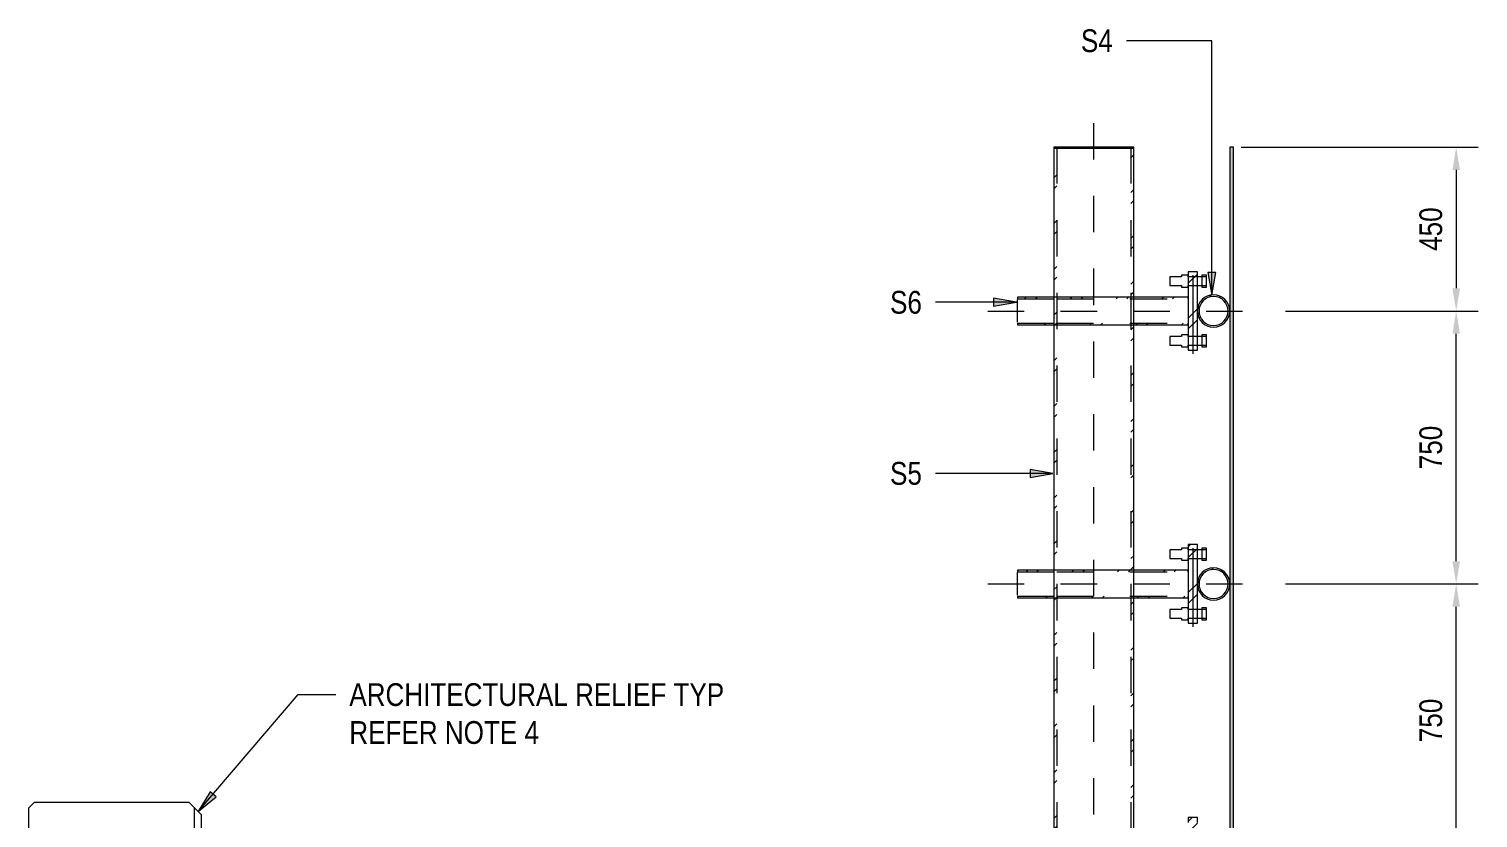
# Model space of a CAD drawing. Header units: metres. Extents: x -1109.9 to -1078.3, y 2.7 to 25.4.
# Drawn here: x -1093.336 to -1089.354, y 23.268 to 25.436 of the extents above; entities that cross this region are included whole.
import ezdxf

# ---------------------------------------------------------------- set-up
doc = ezdxf.new("R2010")
doc.units = ezdxf.units.M
doc.linetypes.add('JacobsCenter', pattern=[0.015, 0.009, -0.0015, 0.003, -0.0015])
doc.linetypes.add('JacobsDash', pattern=[0.0045, 0.003, -0.0015])
doc.layers.get('Defpoints').update_dxf_attribs({"color": 41})
for name, color, linetype, lineweight in [('A-ANNO-DIMS', 7, 'Continuous', 9), ('A-DETL', 7, 'Continuous', 13), ('A-GENM', 7, 'Continuous', 35), ('A-SIGN', 7, 'Continuous', 9), ('G-ANNO-TEXT', 7, 'Continuous', 9), ('S-BEAM-HDLN', 7, 'JacobsDash', 18), ('S-FSTN', 7, 'Continuous', 18)]:
    doc.layers.add(name, color=color, linetype=linetype, lineweight=lineweight)
doc.styles.add('Arial Narrow', font='ARIALN.TTF', dxfattribs={"height": 0.0625})
doc.dimstyles.new('Dimension_Standard_O__mm_', dxfattribs={"dimscale": 0.3048, "dimtxt": 0.063964, "dimasz": 0.205052, "dimexe": 0.19685, "dimexo": 0.123031, "dimgap": 0.123031, "dimtad": 1, "dimdec": 0, "dimlfac": 1000, "dimzin": 0, "dimdsep": 46, "dimtxsty": 'Arial Narrow', "dimsah": 1, "dimcen": 0.09, "dimaunit": 1, "dimadec": 4, "dimazin": 0, "dimtfac": 1, "dimtdec": 4, "dimtix": 1, "dimtmove": 0, "dimatfit": 3, "dimfxl": 1, "dimtvp": 1, "dimtfill": 1, "dimtolj": 1, "dimtzin": 0, "dimlwd": 18, "dimlwe": 18, "dimarcsym": 2})
pattern_1 = [(45, (-1107.369, 22.258), (-0.0628618, 0.0628618), []), (45, (-1107.369, 22.354), (-0.0628618, 0.0628618), [])]

# ---------------------------------------------------------------- blocks, each defined once
blk = doc.blocks.new('T2D_STATIC SIGN BRACKET_BR-8_ - SIGN BRACKET 400x400-9299522-DRG-2873202 - TRUSS TYPE T2')
at = {"layer": 'A-GENM', "lineweight": 9}
h = blk.add_hatch(dxfattribs=at)
h.set_pattern_fill('FP_2', color=256, style=0, pattern_type=2)
h.set_pattern_definition(pattern_1)
h.paths.add_polyline_path([(-1107.4048, 25.1081), (-1107.4048, 25.1111), (-1107.624, 25.1111), (-1107.624, 25.1081)])
h = blk.add_hatch(dxfattribs=at)
h.set_pattern_fill('FP_2', color=256, style=0, pattern_type=2)
h.set_pattern_definition(pattern_1)
h.paths.add_polyline_path([(-1107.4049, 20.6111), (-1107.4049, 25.1111), (-1107.4131, 25.1111), (-1107.4131, 20.6111)])
h.paths.add_polyline_path([(-1107.624, 20.6111), (-1107.6158, 20.6111), (-1107.6158, 25.1111), (-1107.624, 25.1111), (-1107.624, 20.6493)])
h = blk.add_hatch(dxfattribs=at)
h.set_pattern_fill('FP_2', color=256, style=0, pattern_type=2)
h.set_pattern_definition(pattern_1)
h.paths.add_polyline_path([(-1107.1855, 24.6167), (-1107.174, 24.6182), (-1107.1633, 24.6226), (-1107.1541, 24.6297), (-1107.147, 24.6389), (-1107.1426, 24.6496), (-1107.1411, 24.6611), (-1107.1426, 24.6726), (-1107.147, 24.6833), (-1107.1541, 24.6926), (-1107.1633, 24.6996), (-1107.174, 24.7041), (-1107.1855, 24.7056), (-1107.197, 24.7041), (-1107.2078, 24.6996), (-1107.217, 24.6926), (-1107.224, 24.6833), (-1107.2285, 24.6726), (-1107.23, 24.6611), (-1107.2285, 24.6496), (-1107.224, 24.6389), (-1107.217, 24.6297), (-1107.2078, 24.6226), (-1107.197, 24.6182)])
h.paths.add_polyline_path([(-1107.1855, 24.6212), (-1107.1959, 24.6225), (-1107.2055, 24.6265), (-1107.2138, 24.6329), (-1107.2201, 24.6411), (-1107.2241, 24.6508), (-1107.2255, 24.6611), (-1107.2241, 24.6715), (-1107.2201, 24.6811), (-1107.2138, 24.6894), (-1107.2055, 24.6957), (-1107.1959, 24.6997), (-1107.1855, 24.7011), (-1107.1752, 24.6997), (-1107.1656, 24.6957), (-1107.1573, 24.6894), (-1107.1509, 24.6811), (-1107.1469, 24.6715), (-1107.1456, 24.6611), (-1107.1469, 24.6508), (-1107.1509, 24.6411), (-1107.1573, 24.6329), (-1107.1656, 24.6265), (-1107.1752, 24.6225)])
h = blk.add_hatch(dxfattribs=at)
h.set_pattern_fill('FP_2', color=256, style=0, pattern_type=2)
h.set_pattern_definition(pattern_1)
h.paths.add_polyline_path([(-1107.724, 23.8731), (-1107.2549, 23.8731), (-1107.2549, 23.8776), (-1107.724, 23.8776)])
h.paths.add_polyline_path([(-1107.2549, 23.9447), (-1107.2549, 23.9492), (-1107.724, 23.9492), (-1107.724, 23.9447), (-1107.3255, 23.9447)])
h = blk.add_hatch(dxfattribs=at)
h.set_pattern_fill('FP_2', color=256, style=0, pattern_type=2)
h.set_pattern_definition(pattern_1)
h.paths.add_polyline_path([(-1107.1855, 23.8667), (-1107.174, 23.8682), (-1107.1633, 23.8726), (-1107.1541, 23.8797), (-1107.147, 23.8889), (-1107.1426, 23.8996), (-1107.1411, 23.9111), (-1107.1426, 23.9226), (-1107.147, 23.9333), (-1107.1541, 23.9426), (-1107.1633, 23.9496), (-1107.174, 23.9541), (-1107.1855, 23.9556), (-1107.197, 23.9541), (-1107.2078, 23.9496), (-1107.217, 23.9426), (-1107.224, 23.9333), (-1107.2285, 23.9226), (-1107.23, 23.9111), (-1107.2285, 23.8996), (-1107.224, 23.8889), (-1107.217, 23.8797), (-1107.2078, 23.8726), (-1107.197, 23.8682)])
h.paths.add_polyline_path([(-1107.1855, 23.8712), (-1107.1959, 23.8725), (-1107.2055, 23.8765), (-1107.2138, 23.8829), (-1107.2201, 23.8911), (-1107.2241, 23.9008), (-1107.2255, 23.9111), (-1107.2241, 23.9215), (-1107.2201, 23.9311), (-1107.2138, 23.9394), (-1107.2055, 23.9457), (-1107.1959, 23.9497), (-1107.1855, 23.9511), (-1107.1752, 23.9497), (-1107.1656, 23.9457), (-1107.1573, 23.9394), (-1107.1509, 23.9311), (-1107.1469, 23.9215), (-1107.1456, 23.9111), (-1107.1469, 23.9008), (-1107.1509, 23.8911), (-1107.1573, 23.8829), (-1107.1656, 23.8765), (-1107.1752, 23.8725)])
at = {"layer": 'S-BEAM-HDLN', "linetype": 'Continuous', "lineweight": 9}
h = blk.add_hatch(dxfattribs=at)
h.set_pattern_fill('FP_2', color=256, style=0, pattern_type=2)
h.set_pattern_definition(pattern_1)
h.paths.add_polyline_path([(-1107.724, 24.6231), (-1107.2549, 24.6231), (-1107.2549, 24.6276), (-1107.724, 24.6276)])
h.paths.add_polyline_path([(-1107.2549, 24.6947), (-1107.2549, 24.6992), (-1107.724, 24.6992), (-1107.724, 24.6947), (-1107.3255, 24.6947)])
at = {"layer": 'S-FSTN', "lineweight": 9}
h = blk.add_hatch(dxfattribs=at)
h.set_pattern_fill('FP_2', color=256, style=0, pattern_type=2)
h.set_pattern_definition(pattern_1)
h.paths.add_polyline_path([(-1107.2299, 24.5531), (-1107.2299, 24.7692), (-1107.2549, 24.7692), (-1107.2549, 24.5531)])
h = blk.add_hatch(dxfattribs=at)
h.set_pattern_fill('FP_2', color=256, style=0, pattern_type=2)
h.set_pattern_definition(pattern_1)
h.paths.add_polyline_path([(-1107.2299, 23.8031), (-1107.2299, 24.0192), (-1107.2549, 24.0192), (-1107.2549, 23.8031)])
h = blk.add_hatch(dxfattribs=at)
h.set_pattern_fill('FP_2', color=256, style=0, pattern_type=2)
h.set_pattern_definition(pattern_1)
h.paths.add_polyline_path([(-1107.2299, 23.0531), (-1107.2299, 23.2692), (-1107.2549, 23.2692), (-1107.2549, 23.0531)])
at = {"layer": 'A-GENM', "lineweight": 13}
for p, q in [((-1107.624, 25.1111), (-1107.624, 25.1081)), ((-1107.624, 25.1111), (-1107.624, 24.6947)), ((-1107.6158, 25.1111), (-1107.624, 25.1111)), ((-1107.6158, 25.1111), (-1107.6239, 25.1111)), ((-1107.6239, 25.1081), (-1107.6158, 25.1081)), ((-1107.4131, 25.1111), (-1107.6157, 25.1111)), ((-1107.6157, 25.1081), (-1107.4131, 25.1081)), ((-1107.4049, 25.1111), (-1107.413, 25.1111)), ((-1107.4049, 25.1111), (-1107.413, 25.1111)), ((-1107.413, 25.1081), (-1107.4049, 25.1081)), ((-1107.4049, 24.6947), (-1107.4049, 25.1111)), ((-1107.4048, 25.1081), (-1107.4048, 25.1111)), ((-1107.2299, 24.7692), (-1107.2549, 24.7692)), ((-1107.2549, 24.7692), (-1107.2549, 24.7552)), ((-1107.2299, 24.7552), (-1107.2299, 24.7692)), ((-1107.2549, 24.7551), (-1107.2549, 24.7312)), ((-1107.2549, 24.7311), (-1107.2549, 24.6992)), ((-1107.2299, 24.7312), (-1107.2299, 24.7551)), ((-1107.2299, 24.5911), (-1107.2299, 24.7311)), ((-1107.624, 24.6992), (-1107.724, 24.6992)), ((-1107.724, 24.6992), (-1107.724, 24.6947)), ((-1107.724, 24.6611), (-1107.724, 24.6923)), ((-1107.624, 24.6946), (-1107.624, 24.6276)), ((-1107.6158, 24.6992), (-1107.6239, 24.6992)), ((-1107.4131, 24.6992), (-1107.6157, 24.6992)), ((-1107.4049, 24.6992), (-1107.413, 24.6992)), ((-1107.4049, 24.6276), (-1107.4049, 24.6946)), ((-1107.2549, 24.6992), (-1107.4048, 24.6992)), ((-1107.2549, 24.6947), (-1107.2549, 24.6992)), ((-1107.2549, 24.6991), (-1107.2549, 24.6947)), ((-1107.2549, 24.6946), (-1107.2549, 24.6276)), ((-1107.724, 24.63), (-1107.724, 24.6611)), ((-1107.724, 24.6275), (-1107.724, 24.6231)), ((-1107.724, 24.6231), (-1107.624, 24.6231)), ((-1107.624, 24.6275), (-1107.624, 23.9447)), ((-1107.6239, 24.6231), (-1107.6158, 24.6231)), ((-1107.6157, 24.6231), (-1107.4131, 24.6231)), ((-1107.413, 24.6231), (-1107.4049, 24.6231)), ((-1107.4049, 23.9447), (-1107.4049, 24.6275)), ((-1107.4048, 24.6231), (-1107.2549, 24.6231)), ((-1107.2549, 24.6275), (-1107.2549, 24.6231)), ((-1107.2549, 24.6231), (-1107.2549, 24.6275)), ((-1107.2549, 24.623), (-1107.2549, 24.5911)), ((-1107.2549, 24.591), (-1107.2549, 24.5671)), ((-1107.2299, 24.5671), (-1107.2299, 24.591)), ((-1107.2549, 24.567), (-1107.2549, 24.5531)), ((-1107.2549, 24.5531), (-1107.2299, 24.5531)), ((-1107.2299, 24.5531), (-1107.2299, 24.567)), ((-1107.2299, 24.0192), (-1107.2549, 24.0192)), ((-1107.2549, 24.0192), (-1107.2549, 24.0052)), ((-1107.2299, 24.0052), (-1107.2299, 24.0192)), ((-1107.2549, 24.0051), (-1107.2549, 23.9812)), ((-1107.2549, 23.9811), (-1107.2549, 23.9492)), ((-1107.2299, 23.9812), (-1107.2299, 24.0051)), ((-1107.2299, 23.8411), (-1107.2299, 23.9811)), ((-1107.624, 23.9492), (-1107.724, 23.9492)), ((-1107.724, 23.9492), (-1107.724, 23.9447)), ((-1107.724, 23.9111), (-1107.724, 23.9423)), ((-1107.624, 23.9446), (-1107.624, 23.8776)), ((-1107.6158, 23.9492), (-1107.6239, 23.9492)), ((-1107.4131, 23.9492), (-1107.6157, 23.9492)), ((-1107.4049, 23.9492), (-1107.413, 23.9492)), ((-1107.4049, 23.8776), (-1107.4049, 23.9446)), ((-1107.2549, 23.9492), (-1107.4048, 23.9492)), ((-1107.2549, 23.9447), (-1107.2549, 23.9492)), ((-1107.2549, 23.9491), (-1107.2549, 23.9447)), ((-1107.2549, 23.9446), (-1107.2549, 23.8776)), ((-1107.724, 23.88), (-1107.724, 23.9111)), ((-1107.724, 23.8775), (-1107.724, 23.8731)), ((-1107.724, 23.8731), (-1107.624, 23.8731)), ((-1107.624, 23.8775), (-1107.624, 23.1947)), ((-1107.6239, 23.8731), (-1107.6158, 23.8731)), ((-1107.6157, 23.8731), (-1107.4131, 23.8731)), ((-1107.413, 23.8731), (-1107.4049, 23.8731)), ((-1107.4049, 23.1947), (-1107.4049, 23.8775)), ((-1107.4048, 23.8731), (-1107.2549, 23.8731)), ((-1107.2549, 23.8775), (-1107.2549, 23.8731)), ((-1107.2549, 23.8731), (-1107.2549, 23.8775)), ((-1107.2549, 23.873), (-1107.2549, 23.8411)), ((-1107.2549, 23.841), (-1107.2549, 23.8171)), ((-1107.2549, 23.817), (-1107.2549, 23.8031)), ((-1107.2299, 23.8171), (-1107.2299, 23.841)), ((-1107.2299, 23.8031), (-1107.2299, 23.817)), ((-1107.2549, 23.8031), (-1107.2299, 23.8031)), ((-1107.2299, 23.2692), (-1107.2549, 23.2692)), ((-1107.2549, 23.2692), (-1107.2549, 23.2552)), ((-1107.2299, 23.2552), (-1107.2299, 23.2692))]:
    blk.add_line(p, q, dxfattribs=at)
for centre, radius, start, end in [((-1107.1855, 24.6611), 0.0444, 90, 270), ((-1107.1855, 24.6611), 0.0399, 90, 270), ((-1107.1855, 24.6611), 0.0445, 270, 90), ((-1107.1855, 24.6611), 0.04, 270, 90), ((-1107.1855, 23.9111), 0.0444, 90, 270), ((-1107.1855, 23.9111), 0.0399, 90, 270), ((-1107.1855, 23.9111), 0.0445, 270, 90), ((-1107.1855, 23.9111), 0.04, 270, 90)]:
    blk.add_arc(centre, radius, start, end, dxfattribs=at)
at = {"layer": 'S-BEAM-HDLN', "lineweight": 13}
for p, q in [((-1107.6158, 25.1111), (-1107.6158, 20.6111)), ((-1107.4131, 25.1111), (-1107.4131, 20.6111)), ((-1107.724, 24.6947), (-1107.6158, 24.6947)), ((-1107.6157, 24.6947), (-1107.4131, 24.6947)), ((-1107.413, 24.6947), (-1107.2549, 24.6947)), ((-1107.724, 24.6276), (-1107.6158, 24.6276)), ((-1107.6157, 24.6276), (-1107.4131, 24.6276)), ((-1107.413, 24.6276), (-1107.2549, 24.6276)), ((-1107.724, 23.9447), (-1107.6158, 23.9447)), ((-1107.6157, 23.9447), (-1107.4131, 23.9447)), ((-1107.413, 23.9447), (-1107.2549, 23.9447)), ((-1107.724, 23.8776), (-1107.6158, 23.8776)), ((-1107.6157, 23.8776), (-1107.4131, 23.8776)), ((-1107.413, 23.8776), (-1107.2549, 23.8776))]:
    blk.add_line(p, q, dxfattribs=at)
at = {"layer": 'S-FSTN', "lineweight": 13}
for p, q in [((-1107.2739, 24.7552), (-1107.3057, 24.7552)), ((-1107.3057, 24.7552), (-1107.3057, 24.7312)), ((-1107.3057, 24.7312), (-1107.2739, 24.7312)), ((-1107.2549, 24.7599), (-1107.2739, 24.7599)), ((-1107.2739, 24.7599), (-1107.2739, 24.7552)), ((-1107.2739, 24.7311), (-1107.2739, 24.7264)), ((-1107.2549, 24.7552), (-1107.2549, 24.7599)), ((-1107.2049, 24.7552), (-1107.2549, 24.7552)), ((-1107.2549, 24.7312), (-1107.2049, 24.7312)), ((-1107.2549, 24.7264), (-1107.2549, 24.7311)), ((-1107.2049, 24.7599), (-1107.2176, 24.7599)), ((-1107.2176, 24.7599), (-1107.2176, 24.7552)), ((-1107.2176, 24.7551), (-1107.2176, 24.7312)), ((-1107.2176, 24.7311), (-1107.2176, 24.7264)), ((-1107.2049, 24.7552), (-1107.2049, 24.7599)), ((-1107.2049, 24.7312), (-1107.2049, 24.7552)), ((-1107.2049, 24.7312), (-1107.2049, 24.7551)), ((-1107.2049, 24.7264), (-1107.2049, 24.7311)), ((-1107.2739, 24.7264), (-1107.2549, 24.7264)), ((-1107.2176, 24.7264), (-1107.2049, 24.7264)), ((-1107.2739, 24.5911), (-1107.3057, 24.5911)), ((-1107.3057, 24.5911), (-1107.3057, 24.5671)), ((-1107.2549, 24.5958), (-1107.2739, 24.5958)), ((-1107.2739, 24.5958), (-1107.2739, 24.5911)), ((-1107.2549, 24.5911), (-1107.2549, 24.5958)), ((-1107.2049, 24.5911), (-1107.2549, 24.5911)), ((-1107.2049, 24.5958), (-1107.2176, 24.5958)), ((-1107.2176, 24.5958), (-1107.2176, 24.5911)), ((-1107.2176, 24.591), (-1107.2176, 24.5671)), ((-1107.2049, 24.5911), (-1107.2049, 24.5958)), ((-1107.2049, 24.5671), (-1107.2049, 24.5911)), ((-1107.2049, 24.5671), (-1107.2049, 24.591)), ((-1107.3057, 24.5671), (-1107.2739, 24.5671)), ((-1107.2739, 24.567), (-1107.2739, 24.5623)), ((-1107.2739, 24.5623), (-1107.2549, 24.5623)), ((-1107.2549, 24.5671), (-1107.2049, 24.5671)), ((-1107.2549, 24.5623), (-1107.2549, 24.567)), ((-1107.2176, 24.567), (-1107.2176, 24.5623)), ((-1107.2176, 24.5623), (-1107.2049, 24.5623)), ((-1107.2049, 24.5623), (-1107.2049, 24.567)), ((-1107.2739, 24.0052), (-1107.3057, 24.0052)), ((-1107.3057, 24.0052), (-1107.3057, 23.9812)), ((-1107.3057, 23.9812), (-1107.2739, 23.9812)), ((-1107.2549, 24.0099), (-1107.2739, 24.0099)), ((-1107.2739, 24.0099), (-1107.2739, 24.0052)), ((-1107.2739, 23.9811), (-1107.2739, 23.9764)), ((-1107.2739, 23.9764), (-1107.2549, 23.9764)), ((-1107.2549, 24.0052), (-1107.2549, 24.0099)), ((-1107.2049, 24.0052), (-1107.2549, 24.0052)), ((-1107.2549, 23.9812), (-1107.2049, 23.9812)), ((-1107.2549, 23.9764), (-1107.2549, 23.9811)), ((-1107.2049, 24.0099), (-1107.2176, 24.0099)), ((-1107.2176, 24.0099), (-1107.2176, 24.0052)), ((-1107.2176, 24.0051), (-1107.2176, 23.9812)), ((-1107.2176, 23.9811), (-1107.2176, 23.9764)), ((-1107.2176, 23.9764), (-1107.2049, 23.9764)), ((-1107.2049, 24.0052), (-1107.2049, 24.0099)), ((-1107.2049, 23.9812), (-1107.2049, 24.0052)), ((-1107.2049, 23.9812), (-1107.2049, 24.0051)), ((-1107.2049, 23.9764), (-1107.2049, 23.9811)), ((-1107.2739, 23.8411), (-1107.3057, 23.8411)), ((-1107.3057, 23.8411), (-1107.3057, 23.8171)), ((-1107.3057, 23.8171), (-1107.2739, 23.8171)), ((-1107.2549, 23.8458), (-1107.2739, 23.8458)), ((-1107.2739, 23.8458), (-1107.2739, 23.8411)), ((-1107.2739, 23.817), (-1107.2739, 23.8123)), ((-1107.2739, 23.8123), (-1107.2549, 23.8123)), ((-1107.2549, 23.8411), (-1107.2549, 23.8458)), ((-1107.2049, 23.8411), (-1107.2549, 23.8411)), ((-1107.2549, 23.8171), (-1107.2049, 23.8171)), ((-1107.2549, 23.8123), (-1107.2549, 23.817)), ((-1107.2049, 23.8458), (-1107.2176, 23.8458)), ((-1107.2176, 23.8458), (-1107.2176, 23.8411)), ((-1107.2176, 23.841), (-1107.2176, 23.8171)), ((-1107.2176, 23.817), (-1107.2176, 23.8123)), ((-1107.2176, 23.8123), (-1107.2049, 23.8123)), ((-1107.2049, 23.8411), (-1107.2049, 23.8458)), ((-1107.2049, 23.8171), (-1107.2049, 23.8411)), ((-1107.2049, 23.8171), (-1107.2049, 23.841)), ((-1107.2049, 23.8123), (-1107.2049, 23.817))]:
    blk.add_line(p, q, dxfattribs=at)
blk = doc.blocks.new('N5S-AWS-001 SIGN4 - N5S-AWS-001 SIGN-9299525-DRG-2873202 - TRUSS TYPE T2')
at = {"layer": 'A-SIGN', "true_color": 0xc0c0c0}
blk.add_hatch(color=9, dxfattribs=at).paths.add_polyline_path([(-1107.1303, 20.6112), (-1107.1303, 25.1111), (-1107.1408, 25.1111), (-1107.1408, 20.6112)])
at = {"layer": 'A-SIGN', "lineweight": 18}
for p, q in [((-1107.1303, 25.1111), (-1107.1408, 25.1111)), ((-1107.1408, 25.1111), (-1107.1408, 20.6112)), ((-1107.1303, 20.6112), (-1107.1303, 25.1111))]:
    blk.add_line(p, q, dxfattribs=at)
blk = doc.blocks.new('DIMBLOCK48-DRG-2873202 - TRUSS TYPE T2')
at = {"layer": 'A-ANNO-DIMS', "color": 0, "lineweight": 18, "transparency": 16777216}
for p, q in [((-1089.8832, 23.9111), (-1089.3537, 23.9111)), ((-1089.4137, 23.2236), (-1089.4137, 23.8486)), ((-1089.8832, 23.1611), (-1089.3537, 23.1611))]:
    blk.add_line(p, q, dxfattribs=at)
at = {"layer": 'A-ANNO-DIMS', "color": 0, "transparency": 16777216}
for points in [[(-1089.4241, 23.8486), (-1089.4033, 23.8486), (-1089.4137, 23.9111)], [(-1089.4241, 23.2236), (-1089.4033, 23.2236), (-1089.4137, 23.1611)]]:
    blk.add_solid(points, dxfattribs=at)
at = {"layer": 'Defpoints', "color": 0, "transparency": 16777216}
for p in [(-1089.9207, 23.9111), (-1089.4137, 23.9111), (-1089.9207, 23.1611)]:
    blk.add_point(p, dxfattribs=at)
at = {"layer": 'A-ANNO-DIMS', "color": 0, "lineweight": 18, "transparency": 16777216, "insert": (-1089.4831, 23.5361), "char_height": 0.0625, "width": 0.142549, "attachment_point": 5, "rotation": 90, "style": 'Arial Narrow', "bg_fill": 3, "box_fill_scale": 1.1, "bg_fill_color": 256, "bg_fill_true_color": 13158600, "bg_fill_transparency": 0}
blk.add_mtext('\\A1;750', dxfattribs=at)
blk = doc.blocks.new('DIMBLOCK49-DRG-2873202 - TRUSS TYPE T2')
at = {"layer": 'A-ANNO-DIMS', "color": 0, "lineweight": 18, "transparency": 16777216}
for p, q in [((-1089.8832, 24.6611), (-1089.3537, 24.6611)), ((-1089.4137, 23.9736), (-1089.4137, 24.5986)), ((-1089.8832, 23.9111), (-1089.3537, 23.9111))]:
    blk.add_line(p, q, dxfattribs=at)
at = {"layer": 'A-ANNO-DIMS', "color": 0, "transparency": 16777216}
for points in [[(-1089.4241, 24.5986), (-1089.4033, 24.5986), (-1089.4137, 24.6611)], [(-1089.4241, 23.9736), (-1089.4033, 23.9736), (-1089.4137, 23.9111)]]:
    blk.add_solid(points, dxfattribs=at)
at = {"layer": 'Defpoints', "color": 0, "transparency": 16777216}
for p in [(-1089.9207, 24.6611), (-1089.4137, 24.6611), (-1089.9207, 23.9111)]:
    blk.add_point(p, dxfattribs=at)
at = {"layer": 'A-ANNO-DIMS', "color": 0, "lineweight": 18, "transparency": 16777216, "insert": (-1089.4831, 24.2861), "char_height": 0.0625, "width": 0.142549, "attachment_point": 5, "rotation": 90, "style": 'Arial Narrow', "bg_fill": 3, "box_fill_scale": 1.1, "bg_fill_color": 256, "bg_fill_true_color": 13158600, "bg_fill_transparency": 0}
blk.add_mtext('\\A1;750', dxfattribs=at)
blk = doc.blocks.new('DIMBLOCK54-DRG-2873202 - TRUSS TYPE T2')
at = {"layer": 'A-ANNO-DIMS', "color": 0, "lineweight": 18, "transparency": 16777216}
for p, q in [((-1090.0046, 25.1111), (-1089.3537, 25.1111)), ((-1089.4137, 25.0486), (-1089.4137, 24.7236)), ((-1089.8832, 24.6611), (-1089.3537, 24.6611))]:
    blk.add_line(p, q, dxfattribs=at)
at = {"layer": 'A-ANNO-DIMS', "color": 0, "transparency": 16777216}
for points in [[(-1089.4241, 25.0486), (-1089.4033, 25.0486), (-1089.4137, 25.1111)], [(-1089.4241, 24.7236), (-1089.4033, 24.7236), (-1089.4137, 24.6611)]]:
    blk.add_solid(points, dxfattribs=at)
at = {"layer": 'Defpoints', "color": 0, "transparency": 16777216}
for p in [(-1090.0421, 25.1111), (-1089.9207, 24.6611), (-1089.4137, 24.6611)]:
    blk.add_point(p, dxfattribs=at)
at = {"layer": 'A-ANNO-DIMS', "color": 0, "lineweight": 18, "transparency": 16777216, "insert": (-1089.4831, 24.8861), "char_height": 0.0625, "width": 0.142549, "attachment_point": 5, "rotation": 90, "style": 'Arial Narrow', "bg_fill": 3, "box_fill_scale": 1.1, "bg_fill_color": 256, "bg_fill_true_color": 13158600, "bg_fill_transparency": 0}
blk.add_mtext('\\A1;450', dxfattribs=at)

msp = doc.modelspace()

# ---------------------------------------------------------------- hatches: boundary and pattern name
at = {"layer": 'G-ANNO-TEXT'}
for points in [[(-1090.0852, 24.7046), (-1090.0742, 24.7671), (-1090.0962, 24.7671)], [(-1090.6224, 24.685), (-1090.6849, 24.696), (-1090.6849, 24.674)], [(-1090.5219, 24.2149), (-1090.5844, 24.2259), (-1090.5844, 24.2039)], [(-1092.8703, 23.2856), (-1092.8213, 23.326), (-1092.8381, 23.3403)]]:
    msp.add_hatch(color=256, dxfattribs=at).paths.add_polyline_path(points)

# ---------------------------------------------------------------- linework, layer by layer
at = {"layer": 'A-DETL', "linetype": 'JacobsCenter'}
for p, q in [((-1090.4095, 20.4775), (-1090.4095, 25.1775)), ((-1090.7007, 24.6611), (-1089.9207, 24.6611)), ((-1090.7007, 23.9111), (-1089.9207, 23.9111))]:
    msp.add_line(p, q, dxfattribs=at)
at = {"layer": 'A-DETL', "lineweight": 18}
for p, q in [((-1090.1374, 24.7592), (-1090.1374, 24.5431)), ((-1090.1374, 24.0092), (-1090.1374, 23.7931)), ((-1093.3356, 23.296), (-1093.3202, 23.3112)), ((-1093.3356, 21.6558), (-1093.3356, 23.296)), ((-1093.3202, 23.3112), (-1092.8967, 23.3116)), ((-1092.8967, 23.3116), (-1092.8815, 23.2967)), ((-1092.8815, 23.2967), (-1092.8815, 21.2995))]:
    msp.add_line(p, q, dxfattribs=at)
at = {"layer": 'A-DETL', "color": 8, "linetype": 'JacobsDash', "lineweight": 9, "true_color": 0x808080}
for p in [(-1092.8815, 23.2967), (-1092.8616, 22.2175)]:
    msp.add_line(p, (-1092.8616, 23.2768), dxfattribs=at)
at = {"layer": 'G-ANNO-TEXT'}
for p, q in [((-1090.2897, 25.4039), (-1090.3199, 25.4039)), ((-1090.0852, 25.4039), (-1090.2897, 25.4039)), ((-1090.0852, 24.7046), (-1090.0852, 25.4039)), ((-1090.0742, 24.7671), (-1090.0962, 24.7671)), ((-1090.0962, 24.7671), (-1090.0852, 24.7046)), ((-1090.0852, 24.7046), (-1090.0742, 24.7671)), ((-1090.6224, 24.685), (-1090.6849, 24.696)), ((-1090.6849, 24.696), (-1090.6849, 24.674)), ((-1090.8427, 24.685), (-1090.8443, 24.685)), ((-1090.6224, 24.685), (-1090.8427, 24.685)), ((-1090.6849, 24.674), (-1090.6224, 24.685)), ((-1090.8427, 24.2149), (-1090.8443, 24.2149)), ((-1090.5219, 24.2149), (-1090.8427, 24.2149)), ((-1090.5219, 24.2149), (-1090.5844, 24.2259)), ((-1090.5844, 24.2259), (-1090.5844, 24.2039)), ((-1090.5844, 24.2039), (-1090.5219, 24.2149)), ((-1092.8703, 23.2856), (-1092.596, 23.6072)), ((-1092.596, 23.6072), (-1092.4928, 23.6072)), ((-1092.8381, 23.3403), (-1092.8703, 23.2856)), ((-1092.8213, 23.326), (-1092.8381, 23.3403)), ((-1092.8703, 23.2856), (-1092.8213, 23.326))]:
    msp.add_line(p, q, dxfattribs=at)

# ---------------------------------------------------------------- block references
at = {"layer": 'A-SIGN'}
msp.add_blockref('N5S-AWS-001 SIGN4 - N5S-AWS-001 SIGN-9299525-DRG-2873202 - TRUSS TYPE T2', (17.105, 0), dxfattribs=at)
at = {"layer": 'S-BEAM-HDLN', "lineweight": 13}
msp.add_blockref('T2D_STATIC SIGN BRACKET_BR-8_ - SIGN BRACKET 400x400-9299522-DRG-2873202 - TRUSS TYPE T2', (17.105, 0), dxfattribs=at)

# ---------------------------------------------------------------- texts
at = {"layer": 'G-ANNO-TEXT', "char_height": 0.0625, "attachment_point": 1, "style": 'Arial Narrow', "bg_fill": 3, "box_fill_scale": 1, "bg_fill_color": 256, "bg_fill_transparency": 0}
for s, insert in [('S4', (-1090.445, 25.4351)), ('S6', (-1090.9694, 24.7163)), ('S5', (-1090.9694, 24.2462)), ('ARCHITECTURAL RELIEF TYP', (-1092.4553, 23.6384)), ('REFER NOTE 4', (-1092.4553, 23.5342))]:
    msp.add_mtext(s, dxfattribs=dict(at, insert=insert))

# ---------------------------------------------------------------- next in the draw order: dimensions: what is measured, and where the dimension line sits
at = {"layer": 'A-ANNO-DIMS', "lineweight": 18}
dim = msp.add_linear_dim(base=(-1089.4137, 23.9111), p1=(-1089.9207, 23.1611), p2=(-1089.9207, 23.9111), angle=90, dimstyle='Dimension_Standard_O__mm_', override={"dimpost": '<>', "dimfxl": 0.75}, dxfattribs=at)
dim.commit()
dim.dimension.update_dxf_attribs({"geometry": 'DIMBLOCK48-DRG-2873202 - TRUSS TYPE T2', "text_midpoint": (-1089.4831, 23.5361)})

# ---------------------------------------------------------------- next in the draw order: dimensions: what is measured, and where the dimension line sits
dim = msp.add_linear_dim(base=(-1089.4137, 24.6611), p1=(-1089.9207, 23.9111), p2=(-1089.9207, 24.6611), angle=90, dimstyle='Dimension_Standard_O__mm_', override={"dimpost": '<>', "dimfxl": 0.75}, dxfattribs=at)
dim.commit()
dim.dimension.update_dxf_attribs({"geometry": 'DIMBLOCK49-DRG-2873202 - TRUSS TYPE T2', "text_midpoint": (-1089.4831, 24.2861)})

# ---------------------------------------------------------------- next in the draw order: dimensions: what is measured, and where the dimension line sits
dim = msp.add_linear_dim(base=(-1089.4137, 24.6611), p1=(-1090.0421, 25.1111), p2=(-1089.9207, 24.6611), angle=90, dimstyle='Dimension_Standard_O__mm_', override={"dimpost": '<>', "dimfxl": 0.466048}, dxfattribs=at)
dim.commit()
dim.dimension.update_dxf_attribs({"geometry": 'DIMBLOCK54-DRG-2873202 - TRUSS TYPE T2', "text_midpoint": (-1089.4831, 24.8861)})

doc.saveas('drawing.dxf')
